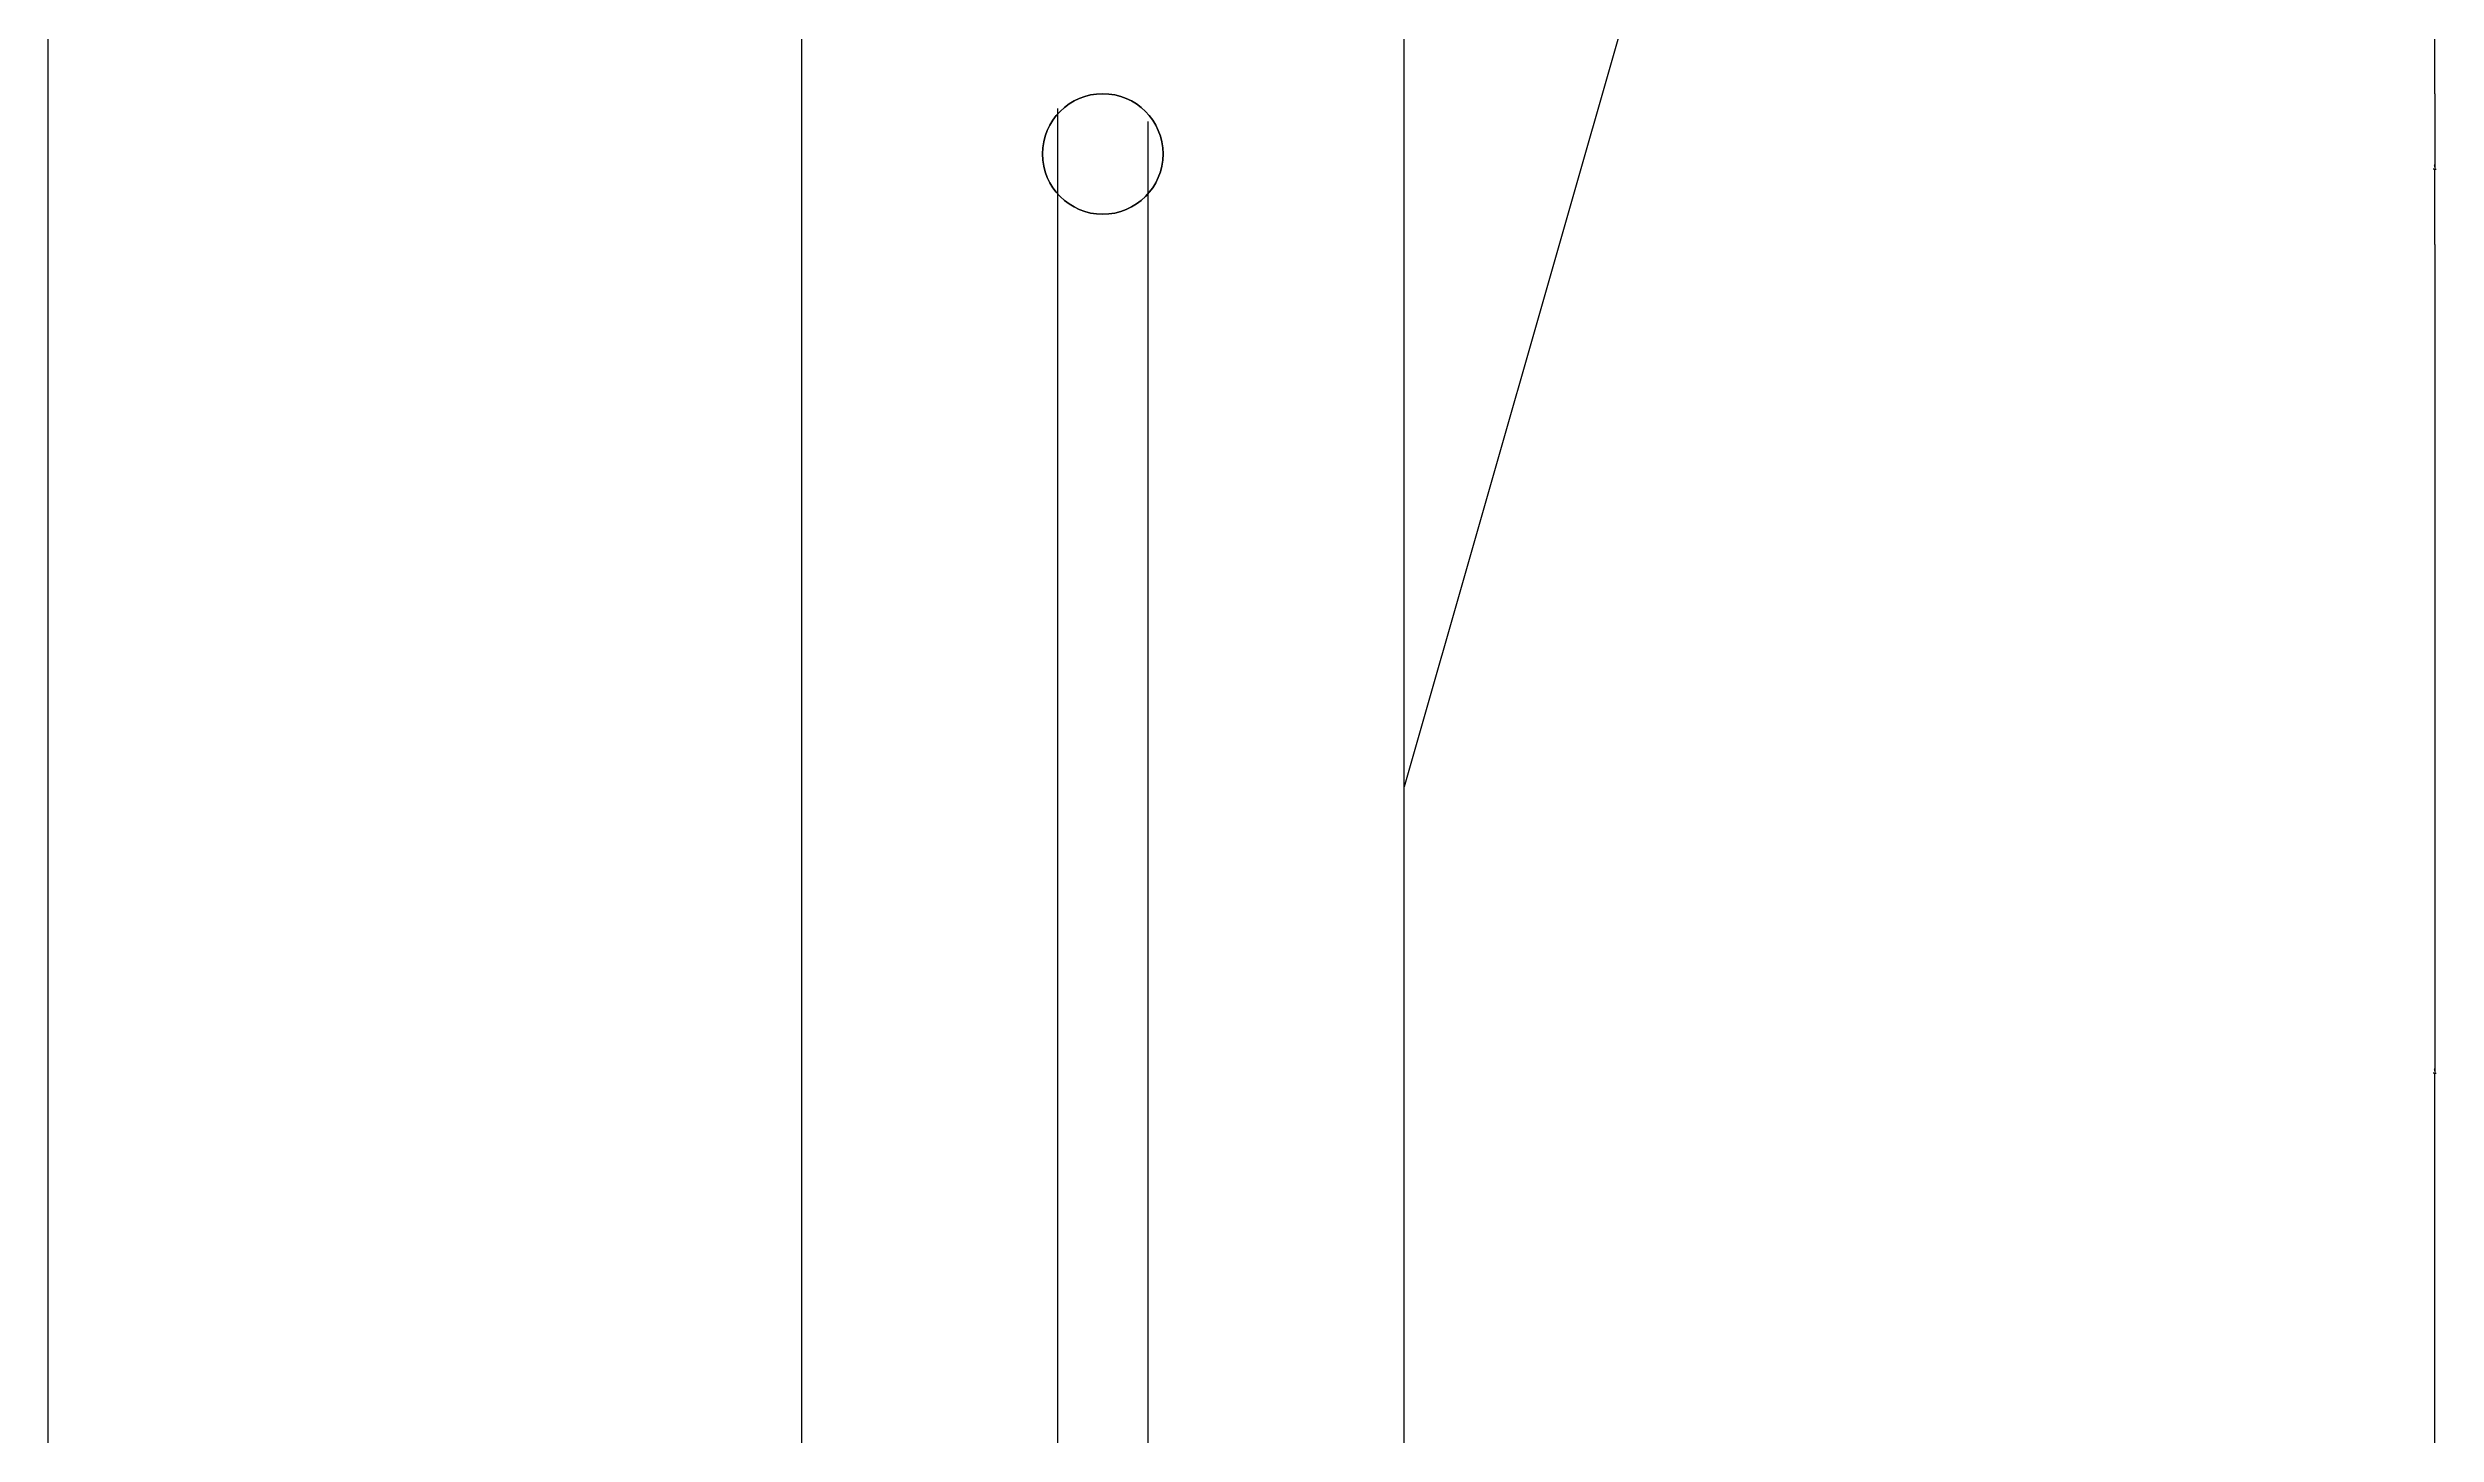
# Model space of a CAD drawing. Header units: metres. Extents: x 3468 to 10128, y -581 to 3010.
# Drawn here: x 8470 to 9262, y 1595 to 2055 of the extents above; entities that cross this region are included whole.
import ezdxf

# ---------------------------------------------------------------- set-up
doc = ezdxf.new("R2010")
doc.units = ezdxf.units.M
for name, color, linetype in [('LM', 141, 'Continuous'), ('PUB_DIM', 3, 'Continuous'), ('PUB_WALL', 7, 'Continuous'), ('S_E_STAIR', 4, 'Continuous'), ('S_FLOOR', 2, 'Continuous')]:
    doc.layers.add(name, color=color, linetype=linetype)
doc.dimstyles.get("Standard").update_dxf_attribs({"dimtxt": 2.5, "dimasz": 2.5, "dimexe": 1.25, "dimexo": 0.625, "dimtad": 1, "dimcen": 2.5, "dimazin": 3, "dimtfac": 1, "dimtmove": 0, "dimatfit": 3})

# ---------------------------------------------------------------- blocks, each defined once
blk = doc.blocks.new('*D32')
for p, q in [((9262, 1990), (9262, 1715)), ((9261.75, 1715), (9261.5, 1715)), ((9262, 1440), (9262, 1715)), ((9262, 1715), (9262, 1715)), ((9262.25, 1715), (9262.5, 1715))]:
    blk.add_line(p, q)
at = {"layer": 'Defpoints'}
for p in [(9262, 1990), (9262, 1715), (9262, 1440)]:
    blk.add_point(p, dxfattribs=at)
at = {"layer": 'PUB_DIM', "insert": (9262, 1716.125), "char_height": 1, "attachment_point": 5}
blk.add_mtext('0', dxfattribs=at)
blk = doc.blocks.new('*D37')
for p, q in [((9262, 2040), (9262, 2015)), ((9261.75, 2015), (9261.5, 2015)), ((9262, 1990), (9262, 2015)), ((9262, 2015), (9262, 2015)), ((9262.25, 2015), (9262.5, 2015))]:
    blk.add_line(p, q)
at = {"layer": 'Defpoints'}
for p in [(9262, 2040), (9262, 2015), (9262, 1990)]:
    blk.add_point(p, dxfattribs=at)
at = {"layer": 'PUB_DIM', "insert": (9262, 2016.125), "char_height": 1, "attachment_point": 5}
blk.add_mtext('0', dxfattribs=at)
blk = doc.blocks.new('*D38')
for p, q in [((9262, 2165), (9262, 2102.5)), ((9261.75, 2102.5), (9261.5, 2102.5)), ((9262, 2040), (9262, 2102.5)), ((9262, 2102.5), (9262, 2102.5)), ((9262.25, 2102.5), (9262.5, 2102.5))]:
    blk.add_line(p, q)
at = {"layer": 'Defpoints'}
for p in [(9262, 2165), (9262, 2102.5), (9262, 2040)]:
    blk.add_point(p, dxfattribs=at)
at = {"layer": 'PUB_DIM', "insert": (9262, 2103.625), "char_height": 1, "attachment_point": 5}
blk.add_mtext('0', dxfattribs=at)

msp = doc.modelspace()

# ---------------------------------------------------------------- linework, layer by layer
at = {"layer": 'LM'}
for p, q in [((9100, 2440), (8920.12, 1810)), ((8805.05, 2035.09), (8805.05, 1460)), ((8835.05, 2030.73), (8835.05, 1460))]:
    msp.add_line(p, q, dxfattribs=at)
at = {"layer": 'PUB_WALL'}
msp.add_lwpolyline([(8800.12, 2020, 1), (8840.12, 2020, 1)], format="xyb", close=True, dxfattribs=at)
at = {"layer": 'S_E_STAIR'}
for p, q in [((8470.12, 2240), (8470.12, 1160)), ((8720.12, 2240), (8720.12, 1460)), ((8920.12, 1460), (8920.12, 2240))]:
    msp.add_line(p, q, dxfattribs=at)
at = {"layer": 'S_FLOOR'}
msp.add_circle((8820.12, 2020), 20, dxfattribs=at)

# ---------------------------------------------------------------- dimensions: what is measured, and where the dimension line sits
at = {"layer": 'PUB_DIM'}
for base, p1, p2, picture, middle in [((9262, 2102.5), (9262, 2040), (9262, 2165), '*D38', (9262, 2103.625)), ((9262, 2015), (9262, 1990), (9262, 2040), '*D37', (9262, 2016.125)), ((9262, 1715), (9262, 1440), (9262, 1990), '*D32', (9262, 1716.125))]:
    dim = msp.add_linear_dim(base=base, p1=p1, p2=p2, dimstyle='Standard', dxfattribs=at)
    dim.commit()
    dim.dimension.update_dxf_attribs({"geometry": picture, "text_midpoint": middle})

doc.saveas('drawing.dxf')
